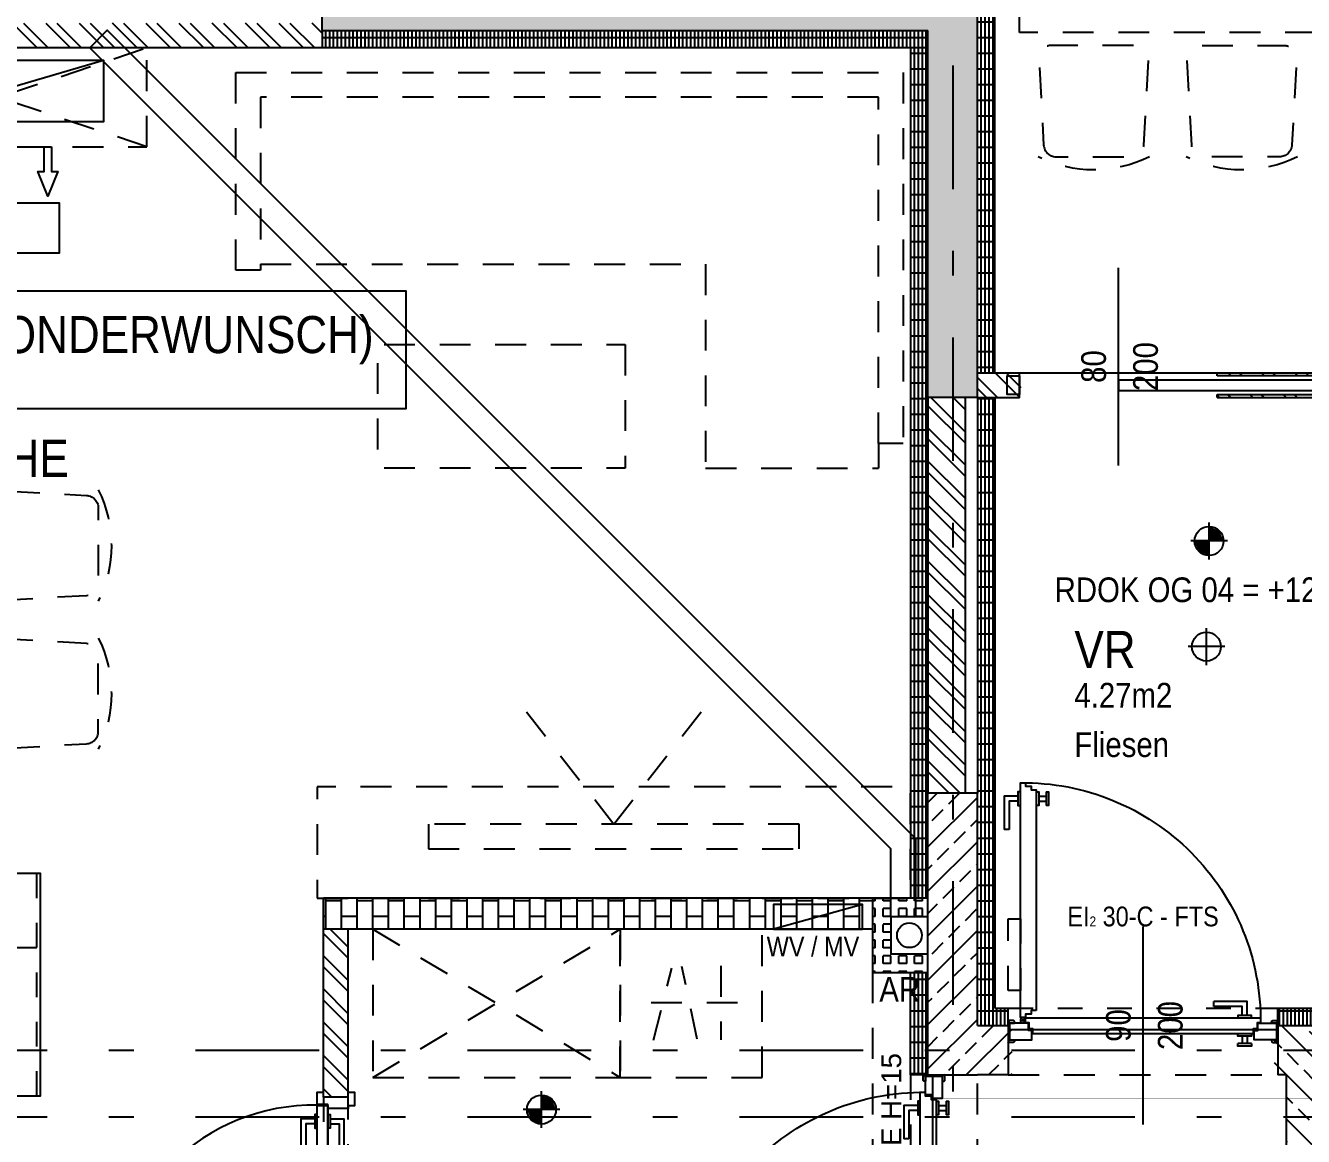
# Model space of a CAD drawing. Header units: millimetres. Extents: x 2821 to 2886, y 1688 to 1792.
# Drawn here: x 2871.19 to 2876.35, y 1733.99 to 1738.48 of the extents above; entities that cross this region are included whole.
import ezdxf
from ezdxf.enums import TextEntityAlignment as Align

# ---------------------------------------------------------------- set-up
doc = ezdxf.new("R2010")
doc.units = ezdxf.units.MM
doc.linetypes.add('HIDDEN2', pattern=[0.1875, 0.125, -0.0625])
doc.linetypes.add('STRICHPUNKT', pattern=[1, 0.5, -0.25, 0, -0.25])
for name, color, linetype, plot in [('00_HLP---------M0', 6, 'Continuous', False), ('05_HLP---------M0', 6, 'Continuous', False), ('07_MOB-G00-L04-M0', 6, 'HIDDEN2', False)]:
    doc.layers.add(name, color=color, linetype=linetype, plot=plot)
for name, color, linetype in [('01-ANS-G00-L04-M0', 8, 'Continuous'), ('01-SYM-G00-L04-M0', 8, 'Continuous'), ('01-TXT---------M0', 1, 'Continuous'), ('01-TXT---------PP', 1, 'Continuous'), ('01-TXT-G00-L04-M0', 1, 'Continuous'), ('02-AXO-G00-L04-M0', 8, 'STRICHPUNKT'), ('02-DIM-G00-L04-ACHSEN', 8, 'Continuous'), ('02-FIL-G00-L04-ORANGE', 40, 'Continuous'), ('02-FIL-G00-L04-STB', 8, 'Continuous'), ('02-HID---------M0', 8, 'HIDDEN2'), ('02-HID-G00-L04-M0', 8, 'HIDDEN2'), ('02-TWA---------M0', 4, 'Continuous'), ('02-TWA-G00-L04-M0', 4, 'Continuous'), ('02-ZWA---------M0', 2, 'Continuous'), ('02-ZWA-G00-L04-M0', 2, 'Continuous'), ('03-ANS-G00-L04-M0', 8, 'Continuous'), ('03-SYM-G00-L04-M0', 8, 'Continuous'), ('05-STO---------M0', 1, 'Continuous'), ('05-STO--------M0', 1, 'Continuous'), ('05-SYM---------M0', 8, 'Continuous'), ('05-SYM--------M0', 8, 'Continuous'), ('05-SYM-G00-L04-M0', 8, 'Continuous'), ('05-TXT--------M0', 8, 'Continuous'), ('05-TXT-G00-L04-M0', 8, 'Continuous'), ('07-SAN-G00-L04-FBHZG-EVERT', 8, 'Continuous'), ('07-SAN-G00-L04-KLIMA', 8, 'Continuous'), ('07-SAN-G00-L04-Küche', 8, 'Continuous'), ('07-SAN-G00-L04-M0', 8, 'Continuous')]:
    doc.layers.add(name, color=color, linetype=linetype)
doc.styles.add('ARIAL', font='arial.ttf', dxfattribs={"width": 0.85})
doc.styles.get("Standard").update_dxf_attribs({"font": 'arial.ttf'})
doc.dimstyles.new('pp chromy&schneider', dxfattribs={"dimscale": 0.005, "dimtxt": 25, "dimasz": 10, "dimexe": 0, "dimexo": 0, "dimgap": 5, "dimtad": 1, "dimdec": 1, "dimlfac": 100, "dimrnd": 0.1, "dimzin": 9, "dimdsep": 46, "dimtxsty": 'ARIAL', "dimblk": 'c&s kote', "dimcen": 0, "dimse1": 1, "dimse2": 1, "dimclrd": 8, "dimclrt": 8, "dimadec": 0, "dimazin": 0, "dimtfac": 0.75, "dimtdec": 1, "dimtix": 1, "dimtmove": 2, "dimatfit": 0, "dimldrblk": 'NONE', "dimfxl": 1, "dimtolj": 1, "dimlwd": -1, "dimarcsym": 0})
pattern_1 = [(90, (2796.073195, 1683.69414), (-0.015875, 0), []), (180, (2796.073195, 1683.69414), (0, -0.0635), [])]
pattern_2 = [(135, (2796.07319, 1683.69414), (-0.06735192, -0.06735192), []), (135, (2796.07319, 1683.73904), (-0.06735192, -0.06735192), [])]
pattern_3 = [(45, (2796.0732, 1683.69414), (-0.08980256, 0.08980256), []), (45, (2796.163, 1683.69414), (-0.08980256, 0.08980256), [0.0635, -0.03175])]

# ---------------------------------------------------------------- blocks, each defined once
blk = doc.blocks.new('05-TXT')
at = {"layer": '05-TXT--------M0'}
blk.add_line((-0.4, 0), (0.4, 0), dxfattribs=at)
at = {"layer": '05-TXT--------M0', "color": 8, "style": 'ARIAL', "width": 0.85}
blk.add_attdef('BREITE', text='', height=0.1, dxfattribs=at).set_placement((0, 0.05), align=Align.CENTER)
blk.add_attdef('HÖHE', text='', height=0.1, rotation=360, dxfattribs=at).set_placement((0, -0.06), align=Align.TOP_CENTER)
blk = doc.blocks.new('03-rar')
blk.add_circle((0, 0), 0.05)
at = {"layer": '01-TXT---------M0', "color": 8, "style": 'ARIAL', "width": 0.85}
blk.add_attdef('RR', text='', height=0.1, dxfattribs=at).set_placement((0, 0.1), align=Align.CENTER)
blk = doc.blocks.new('TÜR-80_10er-WAND')
at = {"layer": '00_HLP---------M0'}
for points in [[(-0.3575, 0.027), (-0.3575, 0.083), (-0.2225, 0.083)], [(-0.3375, 0.027), (-0.3375, 0.063), (-0.2225, 0.063)], [(-0.2225, 0.063), (-0.2225, 0.083)], [(0.4, 0.017), (-0.4, 0.017)], [(-0.375, 0.017), (-0.375, 0.027), (-0.32, 0.027), (-0.32, 0.017)], [(-0.375, -0.025), (-0.375, -0.035), (-0.32, -0.035), (-0.32, -0.025)], [(-0.3575, -0.035), (-0.3575, -0.091), (-0.2225, -0.091)], [(-0.3375, -0.035), (-0.3375, -0.071), (-0.2225, -0.071)], [(-0.2225, -0.071), (-0.2225, -0.091)]]:
    blk.add_lwpolyline(points, dxfattribs=at)
blk.add_lwpolyline([(0.4115, -0.025), (-0.4115, -0.025), (-0.4115, -0.025), (-0.4115, 0.017), (0.4115, 0.017)], close=True, dxfattribs=at)
at = {"layer": '02-HID---------M0', "ltscale": 0.5}
for points in [[(0.445, 0.1), (-0.445, 0.1)], [(-0.445, 0), (0.445, 0)]]:
    blk.add_lwpolyline(points, dxfattribs=at)
at = {"layer": '02-ZWA---------M0'}
for points in [[(-0.445, 0.1), (-0.445, 0)], [(0.445, 0.1), (0.445, 0)]]:
    blk.add_lwpolyline(points, dxfattribs=at)
at = {"layer": '05-STO--------M0'}
for points in [[(-0.465, 0.1), (-0.465, 0.125), (-0.41, 0.125), (-0.41, 0.1), (-0.4, 0.1), (-0.4, 0.017), (-0.415, 0.017), (-0.415, -0.025), (-0.465, -0.025), (-0.465, 0)], [(0.465, 0.1), (0.465, 0.125), (0.41, 0.125), (0.41, 0.1), (0.4, 0.1), (0.4, 0.017), (0.415, 0.017), (0.415, -0.025), (0.465, -0.025), (0.465, 0)]]:
    blk.add_lwpolyline(points, dxfattribs=at)
at = {"layer": '05-SYM---------M0'}
for points in [[(0.352, -0.8085), (0.296, -0.8085), (0.296, -0.6735)], [(0.316, -0.6735), (0.296, -0.6735)], [(0.352, -0.7885), (0.316, -0.7885), (0.316, -0.6735)], [(0.414, -0.8085), (0.47, -0.8085), (0.47, -0.6735)], [(0.414, -0.7885), (0.45, -0.7885), (0.45, -0.6735)], [(0.45, -0.6735), (0.47, -0.6735)], [(0.362, -0.826), (0.352, -0.826), (0.352, -0.771), (0.362, -0.771)], [(0.404, -0.826), (0.414, -0.826), (0.414, -0.771), (0.404, -0.771)]]:
    blk.add_lwpolyline(points, dxfattribs=at)
at = {"layer": '05-SYM--------M0'}
blk.add_lwpolyline([(0.404, -0.0395), (0.404, -0.8625), (0.404, -0.8625), (0.362, -0.8625), (0.362, -0.0395)], close=True, dxfattribs=at)
for points in [[(0.41, -0.036), (0.42, -0.036)], [(0.415, -0.031), (0.415, -0.041)]]:
    blk.add_lwpolyline(points, dxfattribs=at)
blk.add_circle((0.415, -0.036), 0.01, dxfattribs=at)
blk.add_arc((0.415, -0.036), 0.8282, 176.3309, 266.3309, dxfattribs=at)
blk = doc.blocks.new('WET')
at = {"layer": '02-TWA---------M0'}
for points in [[(-0.545, 0), (-0.545, 0.2)], [(0.545, 0), (0.545, 0.2)]]:
    blk.add_lwpolyline(points, dxfattribs=at)
at = {"layer": '02-ZWA---------M0'}
for points in [[(-0.545, 0), (-0.545, -0.07)], [(0.545, 0), (0.545, -0.07)]]:
    blk.add_lwpolyline(points, dxfattribs=at)
at = {"layer": '05-STO---------M0'}
for points in [[(-0.54, 0.058), (-0.52, 0.058), (-0.52, 0.063, 0.414214), (-0.525, 0.068), (-0.545, 0.068)], [(0.54, 0.058), (0.52, 0.058), (0.52, 0.063, -0.414214), (0.525, 0.068), (0.545, 0.068)], [(-0.54, -0.01), (-0.52, -0.01), (-0.52, -0.015, -0.414214), (-0.525, -0.02), (-0.545, -0.02)], [(0.54, -0.01), (0.52, -0.01), (0.52, -0.015, 0.414214), (0.525, -0.02), (0.545, -0.02)]]:
    blk.add_lwpolyline(points, format="xyb", close=True, dxfattribs=at)
for points in [[(-0.464, -0.01), (-0.54, -0.01), (-0.54, 0.058), (-0.45, 0.058), (-0.45, 0.058), (-0.45, 0.058), (-0.45, 0.0195), (-0.464, 0.0195), (-0.464, -0.01)], [(0.464, -0.01), (0.54, -0.01), (0.54, 0.058), (0.45, 0.058), (0.45, 0.058), (0.45, 0.058), (0.45, 0.0195), (0.464, 0.0195), (0.464, -0.01)]]:
    blk.add_lwpolyline(points, dxfattribs=at)
at = {"layer": '05-SYM---------M0'}
for p, q in [((-0.422, -0.908), (-0.392, -0.908)), ((-0.422, -0.928), (-0.392, -0.928))]:
    blk.add_line(p, q, dxfattribs=at)
for points in [[(0.545, 0.018), (-0.545, 0.018)], [(-0.432, -0.061), (-0.432, -0.061), (-0.452, -0.061), (-0.452, -0.046), (-0.476, -0.046), (-0.476, -0.032), (-0.496, -0.032), (-0.496, -0.982), (-0.476, -0.982), (-0.476, -0.968), (-0.452, -0.968), (-0.452, -0.953), (-0.432, -0.953), (-0.432, -0.061)], [(-0.491, -0.021), (-0.481, -0.021)], [(-0.486, -0.026), (-0.486, -0.016)], [(-0.506, -0.928), (-0.562, -0.928), (-0.562, -0.793)], [(-0.542, -0.793), (-0.562, -0.793)], [(-0.506, -0.908), (-0.542, -0.908), (-0.542, -0.793)], [(-0.496, -0.9455), (-0.506, -0.9455), (-0.506, -0.8905), (-0.496, -0.8905)], [(-0.432, -0.9455), (-0.422, -0.9455), (-0.422, -0.8905), (-0.432, -0.8905)], [(-0.392, -0.9455), (-0.382, -0.9455), (-0.382, -0.8905), (-0.392, -0.8905)], [(-0.392, -0.9455), (-0.392, -0.8905)]]:
    blk.add_lwpolyline(points, dxfattribs=at)
at = {"layer": '05-SYM---------M0', "linetype": 'HIDDEN2', "ltscale": 0.2}
blk.add_lwpolyline([(-0.496, -0.142), (-0.546, -0.142), (-0.546, -0.432), (-0.496, -0.432)], close=True, dxfattribs=at)
at = {"layer": '05-SYM---------M0'}
blk.add_circle((-0.486, -0.021), 0.01, dxfattribs=at)
blk.add_arc((-0.486, -0.021), 0.9611, 269.4038, 0.6558, dxfattribs=at)
at = {"layer": '05_HLP---------M0'}
for p, q in [((0.401, 0.043), (0.401, 0.073)), ((0.421, 0.043), (0.421, 0.073))]:
    blk.add_line(p, q, dxfattribs=at)
for points in [[(0.4385, 0.073), (0.4385, 0.083), (0.3835, 0.083), (0.3835, 0.073)], [(0.4385, 0.073), (0.3835, 0.073)], [(-0.446, 0.033), (-0.446, 0.033), (-0.446, 0.013), (-0.461, 0.013), (-0.461, -0.011), (-0.475, -0.011), (-0.475, -0.031), (0.475, -0.031), (0.475, -0.011), (0.461, -0.011), (0.461, 0.013), (0.446, 0.013), (0.446, 0.033), (-0.446, 0.033)], [(0.4385, 0.033), (0.4385, 0.043), (0.3835, 0.043), (0.3835, 0.033)], [(0.421, -0.041), (0.421, -0.097), (0.286, -0.097)], [(0.401, -0.041), (0.401, -0.077), (0.286, -0.077)], [(0.4385, -0.031), (0.4385, -0.041), (0.3835, -0.041), (0.3835, -0.031)], [(0.286, -0.077), (0.286, -0.097)]]:
    blk.add_lwpolyline(points, dxfattribs=at)
blk = doc.blocks.new('01-SQM')
at = {"layer": '01-TXT---------M0', "color": 1, "style": 'ARIAL', "width": 0.85}
blk.add_attdef('ROOM', (0, 0), '', height=0.15, dxfattribs=at)
blk.add_attdef('AREA', text='', height=0.1, dxfattribs=at).set_placement((0, -0.06), align=Align.TOP_LEFT)
at = {"layer": '01-TXT---------PP', "color": 1, "style": 'ARIAL', "width": 0.85}
blk.add_attdef('NR', text='', height=0.15, dxfattribs=at).set_placement((-0.1173, 0), align=Align.RIGHT)
blk.add_attdef('FLOOR', text='', height=0.1, dxfattribs=at).set_placement((0, -0.26), align=Align.TOP_LEFT)
blk = doc.blocks.new('ECKSOFA')
blk.add_lwpolyline([(1.6, -0.2), (1.6, -0.2), (1.6, -0.2), (0.2, -0.2), (0.2, -2.7), (0.9, -2.7), (0.9, -2.8), (0.1, -2.8), (0.1, -0.1), (1.6, -0.1)], close=True)
for points in [[(1.6, -0.2), (1.7, -0.2)], [(1.7, -0.9), (1.7, -0.2)], [(0.875, -2.7), (0.875, -0.9), (1.7, -0.9)]]:
    blk.add_lwpolyline(points)
at = {"flags": 128}
blk.add_lwpolyline([(1.2, -1.225), (1.7, -1.225), (1.7, -2.225), (1.2, -2.225)], close=True, dxfattribs=at)
blk = doc.blocks.new('möbel_tisch')
at = {"flags": 128}
for points in [[(0.0979, 0.856, -0.39805), (0.1479, 0.9032), (0.4533, 0.9032, -0.39805), (0.5032, 0.856), (0.5226, 0.506, -0.430564), (0.4727, 0.4532), (0.1284, 0.4532, -0.430564), (0.0785, 0.506)], [(1.1021, 0.856, 0.39805), (1.0521, 0.9032), (0.7467, 0.9032, 0.39805), (0.6968, 0.856), (0.6774, 0.506, 0.430564), (0.7273, 0.4532), (1.0716, 0.4532, 0.430564), (1.1215, 0.506)], [(0.0979, -0.856, 0.39805), (0.1479, -0.9032), (0.4533, -0.9032, 0.39805), (0.5032, -0.856), (0.5226, -0.506, 0.430564), (0.4727, -0.4532), (0.1284, -0.4532, 0.430564), (0.0785, -0.506)], [(1.1021, -0.856, -0.39805), (1.0521, -0.9032), (0.7467, -0.9032, -0.39805), (0.6968, -0.856), (0.6774, -0.506, -0.430564), (0.7273, -0.4532), (1.0716, -0.4532, -0.430564), (1.1215, -0.506)]]:
    blk.add_lwpolyline(points, format="xyb", close=True, dxfattribs=at)
blk.add_lwpolyline([(1.2, 0.4), (0, 0.4), (0, -0.4), (1.2, -0.4)], close=True)
for centre, start, end in [((0.3006, 0.4532), 63.4349, 116.5651), ((0.8994, 0.4532), 63.4349, 116.5651), ((0.3006, -0.4532), 243.4349, 296.5651), ((0.8994, -0.4532), 243.4349, 296.5651)]:
    blk.add_arc(centre, 0.5031, start, end)
blk = doc.blocks.new('TV-240')
at = {"flags": 128}
blk.add_lwpolyline([(0, -2.4), (0, 0), (0.45, 0), (0.45, -2.4)], close=True, dxfattribs=at)
blk.add_lwpolyline([(0.3, -0.4508), (0.3, -1.9508), (0.2, -1.9508), (0.2, -0.4508)], close=True)
blk.add_lwpolyline([(0.7536, -1.5544), (0.3, -1.2008), (0.7536, -0.8472)])
blk = doc.blocks.new('SCHIEBETÜR-80')
at = {"layer": '02-ZWA---------M0'}
for points in [[(-0.4, 0.0375), (-1.35, 0.0375), (-1.35, -0.0375), (-0.4, -0.0375)], [(-0.4, 0.05), (-0.4, 0.0375)], [(0.4, 0.05), (0.4, -0.05)], [(-0.4, -0.0375), (-0.4, -0.05)]]:
    blk.add_lwpolyline(points, dxfattribs=at)
blk.add_lwpolyline([(0.4, 0.0375), (0.45, 0.0375), (0.45, -0.0375), (0.4, -0.0375)], close=True, dxfattribs=at)
at = {"layer": '05-SYM---------M0'}
blk.add_lwpolyline([(-0.85, 0.021), (-0.85, -0.021), (0, -0.021), (0, 0.021)], close=True, dxfattribs=at)
blk = doc.blocks.new('c&s kote')
at = {"color": 8}
for p, q in [((0, -2), (0, 2)), ((0, 2), (0, -2)), ((-2, 0), (2, 0)), ((2, 0), (-2, 0))]:
    blk.add_line(p, q, dxfattribs=at)
blk.add_circle((0, 0), 0.5, dxfattribs=at)
blk = doc.blocks.new('*D1161')
at = {"layer": '02-DIM-G00-L04-ACHSEN', "color": 8, "transparency": 16777216}
blk.add_arc((2882.1858, 1743.5541), 0.3783, 7.5792, 82.4208, dxfattribs=at)
at = {"layer": 'Defpoints', "color": 0, "transparency": 16777216}
for p in [(2882.1858, 1746.0178), (2882.5134, 1743.7433), (2850.8966, 1743.5541), (2884.5858, 1743.5541), (2882.1858, 1711.0904)]:
    blk.add_point(p, dxfattribs=at)
at = {"layer": '02-DIM-G00-L04-ACHSEN', "color": 8, "transparency": 16777216, "xscale": 0.05, "yscale": 0.05, "zscale": 0.05}
for p, rotation in [((2882.1858, 1743.9324), 176.2103799030817), ((2882.5641, 1743.5541), 273.7896200982518)]:
    blk.add_blockref('c&s kote', p, dxfattribs=dict(at, rotation=rotation))
at = {"layer": '02-DIM-G00-L04-ACHSEN', "color": 8, "transparency": 16777216, "insert": (2882.5161, 1743.8844), "char_height": 0.125, "attachment_point": 5, "rotation": 315, "style": 'ARIAL'}
blk.add_mtext('\\A1;90.00°', dxfattribs=at)
blk = doc.blocks.new('_None')
blk = doc.blocks.new('*D1198')
at = {"layer": '02-DIM-G00-L04-ACHSEN', "color": 8, "transparency": 16777216}
blk.add_arc((2854.0158, 1714.1608), 0.9465, 182.3395, 266.973, dxfattribs=at)
at = {"layer": 'Defpoints', "color": 0, "transparency": 16777216}
for p in [(2854.0158, 1746.0178), (2850.9732, 1714.1973), (2884.5858, 1713.794), (2853.1924, 1713.6941), (2854.0158, 1711.0904)]:
    blk.add_point(p, dxfattribs=at)
at = {"layer": '02-DIM-G00-L04-ACHSEN', "color": 8, "transparency": 16777216, "xscale": 0.05, "yscale": 0.05, "zscale": 0.05}
for p, rotation in [((2853.0694, 1714.1722), 90.82598231942104), ((2854.0158, 1713.2143), 358.4865013265463)]:
    blk.add_blockref('c&s kote', p, dxfattribs=dict(at, rotation=rotation))
at = {"layer": '02-DIM-G00-L04-ACHSEN', "color": 8, "transparency": 16777216, "insert": (2853.4057, 1713.558), "char_height": 0.125, "attachment_point": 5, "rotation": 314.6562, "style": 'ARIAL'}
blk.add_mtext('\\A1;90.69°', dxfattribs=at)
blk = doc.blocks.new('*D1199')
at = {"layer": '02-DIM-G00-L04-ACHSEN', "color": 8, "transparency": 16777216}
blk.add_arc((2882.1858, 1713.8228), 0.9163, 273.127, 356.1855, dxfattribs=at)
at = {"layer": 'Defpoints', "color": 0, "transparency": 16777216}
for p in [(2882.1858, 1746.0178), (2850.9732, 1714.1973), (2884.5858, 1713.794), (2882.6408, 1713.0274), (2882.1858, 1711.0904)]:
    blk.add_point(p, dxfattribs=at)
at = {"layer": '02-DIM-G00-L04-ACHSEN', "color": 8, "transparency": 16777216, "xscale": 0.05, "yscale": 0.05, "zscale": 0.05}
for p, rotation in [((2883.102, 1713.8118), 87.74900272405769), ((2882.1858, 1712.9065), 181.563480922196)]:
    blk.add_blockref('c&s kote', p, dxfattribs=dict(at, rotation=rotation))
at = {"layer": '02-DIM-G00-L04-ACHSEN', "color": 8, "transparency": 16777216, "insert": (2882.8923, 1713.1078), "char_height": 0.125, "attachment_point": 5, "rotation": 224.6562, "style": 'ARIAL'}
blk.add_mtext('\\A1;89.31°', dxfattribs=at)
blk = doc.blocks.new('KLIMAGERÄT')
for points in [[(-0.425, 0), (0.425, 0), (0.425, -0.25), (-0.425, -0.25), (-0.425, 0)], [(-0.215, -0.35), (-0.215, -0.45), (-0.24, -0.45), (-0.2, -0.55), (-0.2, -0.55), (-0.16, -0.45), (-0.185, -0.45), (-0.185, -0.35), (-0.215, -0.35)], [(-0.015, -0.35), (-0.015, -0.45), (-0.04, -0.45), (0, -0.55), (0, -0.55), (0.04, -0.45), (0.015, -0.45), (0.015, -0.35), (-0.015, -0.35)], [(0.215, -0.35), (0.215, -0.45), (0.24, -0.45), (0.2, -0.55), (0.2, -0.55), (0.16, -0.45), (0.185, -0.45), (0.185, -0.35), (0.215, -0.35)]]:
    blk.add_lwpolyline(points, close=True)
blk.add_lwpolyline([(-0.425, -0.25), (0.425, 0)])
blk = doc.blocks.new('01-HK2')
for p, q in [((0, -0.098), (0, 0.098)), ((0.098, 0), (-0.098, 0))]:
    blk.add_line(p, q)
blk.add_circle((0, 0), 0.0773)
at = {"layer": '01-TXT---------M0', "color": 8, "style": 'ARIAL', "width": 0.85}
blk.add_attdef('HEIGHT', text='', height=0.1, rotation=360, dxfattribs=at).set_placement((0, 0.132), align=Align.BOTTOM_CENTER)

msp = doc.modelspace()

# ---------------------------------------------------------------- hatches: boundary and pattern name
at = {"layer": '02-FIL-G00-L04-ORANGE'}
h = msp.add_hatch(dxfattribs=at)
h.set_pattern_fill('ANSI32', color=256, scale=0.01, angle=197.0465, style=0)
h.set_pattern_definition(pattern_2)
h.paths.add_polyline_path([(2872.3858, 1738.4591), (2872.3858, 1738.4891), (2870.3358, 1738.4891), (2870.3358, 1739.4141), (2870.4858, 1739.4141), (2870.4858, 1739.5141), (2870.2358, 1739.5141), (2870.2358, 1738.4891), (2870.1308, 1738.4891), (2870.1308, 1738.3891), (2872.3858, 1738.3891)])
h = msp.add_hatch(dxfattribs=at)
h.set_pattern_fill('GRATE', color=256, scale=0.02, angle=197.0465, style=0)
h.set_pattern_definition(pattern_1)
h.paths.add_polyline_path([(2875.1058, 1737.0741), (2875.1058, 1738.6591), (2875.0358, 1738.6591), (2875.0358, 1737.0741)])
h = msp.add_hatch(dxfattribs=at)
h.set_pattern_fill('GRATE', color=256, scale=0.02, angle=197.0465, style=0)
h.set_pattern_definition(pattern_1)
h.paths.add_polyline_path([(2874.8358, 1738.4591), (2872.3858, 1738.4591), (2872.3858, 1738.3891), (2874.8358, 1738.3891)])
h = msp.add_hatch(dxfattribs=at)
h.set_pattern_fill('GRATE', color=256, scale=0.02, angle=197.0465, style=0)
h.set_pattern_definition(pattern_1)
h.paths.add_polyline_path([(2874.8358, 1738.3891), (2874.7658, 1738.3891), (2874.7658, 1734.9491), (2874.8358, 1734.9491), (2874.8358, 1735.3741), (2874.8358, 1736.9741)])
h = msp.add_hatch(dxfattribs=at)
h.set_pattern_fill('ANSI32', color=256, scale=0.01, angle=197.0465, style=0)
h.set_pattern_definition(pattern_2)
h.paths.add_polyline_path([(2875.2108, 1737.0741), (2875.0358, 1737.0741), (2875.0358, 1736.9741), (2875.2108, 1736.9741)])
h = msp.add_hatch(dxfattribs=at)
h.set_pattern_fill('ANSI32', color=256, scale=0.01, angle=197.0465, style=0)
h.set_pattern_definition(pattern_2)
h.paths.add_polyline_path([(2877.6358, 1737.0741), (2876.0058, 1737.0741), (2876.0058, 1737.0616), (2876.9558, 1737.0616), (2876.9558, 1736.9866), (2876.0058, 1736.9866), (2876.0058, 1736.9741), (2876.8358, 1736.9741), (2876.8358, 1734.4341), (2876.9358, 1734.4341), (2876.9358, 1736.9741), (2877.6358, 1736.9741)])
h = msp.add_hatch(dxfattribs=at)
h.set_pattern_fill('ANSI32', color=256, scale=0.01, angle=197.0465, style=0)
h.set_pattern_definition(pattern_2)
h.paths.add_polyline_path([(2874.9858, 1736.9741), (2874.8358, 1736.9741), (2874.8358, 1735.3741), (2874.9858, 1735.3741)])
h = msp.add_hatch(dxfattribs=at)
h.set_pattern_fill('GRATE', color=256, scale=0.02, angle=197.0465, style=0)
h.set_pattern_definition(pattern_1)
h.paths.add_polyline_path([(2875.1058, 1736.9741), (2875.0358, 1736.9741), (2875.0358, 1735.3741), (2875.0358, 1734.4341), (2875.1608, 1734.4341), (2875.1608, 1734.5041), (2875.1058, 1734.5041)])
h = msp.add_hatch(dxfattribs=at)
h.set_pattern_fill('BRICK', color=256, scale=0.01, angle=197.0465, style=0)
h.set_pattern_definition([(90, (2796.073195, 1683.69414), (-0.0635, 0), []), (180, (2796.0732, 1683.69414), (0, -0.127), [0.0635, -0.0635]), (180, (2796.0732, 1683.75764), (0, -0.127), [-0.0635, 0.0635])])
h.paths.add_polyline_path([(2874.6108, 1734.9491), (2872.3908, 1734.9491), (2872.3908, 1734.8241), (2874.6108, 1734.8241)])
h = msp.add_hatch(dxfattribs=at)
h.set_pattern_fill('SQUARE', color=256, scale=0.01, angle=197.0465, style=0)
h.set_pattern_definition([(90, (2796.073195, 1683.69414), (-0.03175, 0), [0.03175, -0.03175]), (180, (2796.073195, 1683.69414), (0, -0.03175), [0.03175, -0.03175])])
h.paths.add_polyline_path([(2874.8358, 1734.7241), (2874.6858, 1734.7241), (2874.6858, 1734.8741), (2874.8358, 1734.8741), (2874.8358, 1734.9491), (2874.6108, 1734.9491), (2874.6108, 1734.6491), (2874.8358, 1734.6491)])
h = msp.add_hatch(dxfattribs=at)
h.set_pattern_fill('ANSI32', color=256, scale=0.01, angle=197.0465, style=0)
h.set_pattern_definition(pattern_2)
h.paths.add_polyline_path([(2872.3908, 1734.8241), (2872.3908, 1734.1441), (2872.4908, 1734.1441), (2872.4908, 1734.8241)])
h = msp.add_hatch(dxfattribs=at)
h.set_pattern_fill('GRATE', color=256, scale=0.02, angle=197.0465, style=0)
h.set_pattern_definition(pattern_1)
h.paths.add_polyline_path([(2874.8358, 1734.6491), (2874.7658, 1734.6491), (2874.7658, 1734.2341), (2874.8358, 1734.2341)])
h = msp.add_hatch(dxfattribs=at)
h.set_pattern_fill('GRATE', color=256, scale=0.02, angle=197.0465, style=0)
h.set_pattern_definition(pattern_1)
h.paths.add_polyline_path([(2876.8358, 1734.5041), (2876.2508, 1734.5041), (2876.2508, 1734.4341), (2876.8358, 1734.4341)])
at = {"layer": '02-FIL-G00-L04-STB'}
h = msp.add_hatch(dxfattribs=at)
h.set_pattern_fill('ANSI33', color=256, scale=0.02, angle=107.0465, style=0)
h.set_pattern_definition(pattern_3)
h.paths.add_polyline_path([(2881.0358, 1743.6541), (2868.9358, 1743.6541), (2868.9358, 1742.6041), (2869.0158, 1742.6041), (2869.1358, 1742.6041), (2869.1358, 1743.4541), (2872.3858, 1743.4541), (2872.3858, 1738.4591), (2874.8358, 1738.4591), (2874.8358, 1736.9741), (2875.0358, 1736.9741), (2875.0358, 1738.6591), (2872.5858, 1738.6591), (2872.5858, 1743.4541), (2876.2758, 1743.4541), (2876.2758, 1743.0491), (2876.2758, 1740.7041), (2876.4758, 1740.7041), (2876.4758, 1743.4541), (2876.4758, 1743.4541), (2876.4758, 1743.4541), (2880.8358, 1743.4541), (2880.8358, 1742.5841), (2881.0358, 1742.5841)])
h = msp.add_hatch(dxfattribs=at)
h.set_pattern_fill('ANSI33', color=256, scale=0.02, angle=197.0465, style=0)
h.set_pattern_definition([(135, (2796.0732, 1683.69414), (-0.08980256, -0.08980256), []), (135, (2796.0732, 1683.78394), (-0.08980256, -0.08980256), [0.0635, -0.03175])])
h.paths.add_polyline_path([(2876.4858, 1734.2341), (2880.0558, 1734.2341), (2880.0558, 1733.3441), (2880.2558, 1733.3441), (2880.2558, 1734.2341), (2882.2858, 1734.2341), (2882.2858, 1734.4341), (2879.2358, 1734.4341), (2879.2358, 1735.6341), (2879.0358, 1735.6341), (2879.0358, 1734.4341), (2876.2358, 1734.4341), (2876.2358, 1734.3541), (2876.2358, 1734.2341), (2876.2858, 1734.2341), (2876.2858, 1727.0591), (2876.4858, 1727.0591)])
h = msp.add_hatch(dxfattribs=at)
h.set_pattern_fill('ANSI33', color=256, scale=0.02, angle=107.0465, style=0)
h.set_pattern_definition(pattern_3)
h.paths.add_polyline_path([(2875.0358, 1735.3741), (2874.8358, 1735.3741), (2874.8358, 1734.9491), (2874.8358, 1734.2341), (2875.0358, 1734.2341), (2875.1758, 1734.2341), (2875.1758, 1734.4341), (2875.0358, 1734.4341)])

# ---------------------------------------------------------------- linework, layer by layer
for p, q in [((2875.9727, 1736.3199), (2875.9727, 1736.4684)), ((2876.0469, 1736.3941), (2875.8985, 1736.3941)), ((2873.2727, 1734.0199), (2873.2727, 1734.1684)), ((2873.3469, 1734.0941), (2873.1985, 1734.0941))]:
    msp.add_line(p, q)
msp.add_lwpolyline([(2871.0732, 1737.7603), (2870.8232, 1737.7603), (2870.8232, 1737.5603), (2871.3232, 1737.5603), (2871.3232, 1737.7603)], close=True)
for centre in [(2875.9727, 1736.3941), (2873.2727, 1734.0941)]:
    msp.add_circle(centre, 0.0586)
for points in [[(2875.9727, 1736.4527), (2876.0141, 1736.4356), (2875.9727, 1736.3941)], [(2875.9727, 1736.3941), (2876.0313, 1736.3941), (2876.0141, 1736.4356)], [(2875.9141, 1736.3941), (2875.9313, 1736.3527), (2875.9727, 1736.3941)], [(2875.9313, 1736.3527), (2875.9727, 1736.3355), (2875.9727, 1736.3941)], [(2873.2727, 1734.1527), (2873.3141, 1734.1356), (2873.2727, 1734.0941)], [(2873.2141, 1734.0941), (2873.2313, 1734.0527), (2873.2727, 1734.0941)], [(2873.2313, 1734.0527), (2873.2727, 1734.0355), (2873.2727, 1734.0941)], [(2873.2727, 1734.0941), (2873.3313, 1734.0941), (2873.3141, 1734.1356)]]:
    msp.add_solid(points)
at = {"layer": '01-ANS-G00-L04-M0'}
msp.add_lwpolyline([(2875.2058, 1737.0741), (2876.0058, 1737.0741)], dxfattribs=at)
at = {"layer": '01-TXT-G00-L04-M0'}
msp.add_lwpolyline([(2870.1183, 1737.4066), (2872.7233, 1737.4066), (2872.7233, 1736.9281), (2870.1183, 1736.9281)], close=True, dxfattribs=at)
at = {"layer": '02-AXO-G00-L04-M0'}
for points in [[(2874.9358, 1746.0178), (2874.9358, 1711.0904)], [(2850.9732, 1734.3341), (2884.5858, 1734.3341)], [(2850.9732, 1734.0641), (2884.5858, 1734.0641)]]:
    msp.add_lwpolyline(points, dxfattribs=at)
at = {"layer": '02-HID-G00-L04-M0'}
for p, q in [((2874.8358, 1735.3741), (2874.8358, 1736.9741)), ((2875.0358, 1736.9741), (2875.0358, 1735.3741)), ((2874.6108, 1734.6491), (2874.6108, 1733.0241))]:
    msp.add_line(p, q, dxfattribs=at)
at = {"layer": '02-HID-G00-L04-M0', "ltscale": 0.5}
for points in [[(2875.1608, 1734.5041), (2876.2508, 1734.5041)], [(2874.7658, 1734.2341), (2874.7658, 1733.1741)]]:
    msp.add_lwpolyline(points, dxfattribs=at)
at = {"layer": '02-HID-G00-L04-M0'}
for points in [[(2875.0358, 1733.1741), (2875.0358, 1734.2341)], [(2875.1608, 1734.2341), (2876.2508, 1734.2341)]]:
    msp.add_lwpolyline(points, dxfattribs=at)
at = {"layer": '02-TWA-G00-L04-M0'}
for p, q in [((2875.0358, 1736.9741), (2874.8358, 1736.9741)), ((2875.0358, 1735.3741), (2874.8358, 1735.3741)), ((2875.1608, 1734.2341), (2875.0358, 1734.2341)), ((2876.2858, 1734.2341), (2876.2508, 1734.2341)), ((2876.2858, 1727.0041), (2876.2858, 1734.2341))]:
    msp.add_line(p, q, dxfattribs=at)
for points in [[(2872.3858, 1738.4591), (2872.3858, 1743.4541)], [(2875.0358, 1736.9741), (2875.0358, 1738.6591)], [(2872.3858, 1738.4591), (2874.8358, 1738.4591)], [(2874.8358, 1736.9741), (2874.8358, 1738.4591)], [(2874.8358, 1734.2341), (2874.8358, 1735.3741)], [(2875.0358, 1734.4341), (2875.0358, 1735.3741)], [(2875.0358, 1734.4341), (2875.1608, 1734.4341)], [(2876.2508, 1734.4341), (2879.0358, 1734.4341)]]:
    msp.add_lwpolyline(points, dxfattribs=at)
at = {"layer": '02-ZWA-G00-L04-M0'}
for p, q in [((2874.8358, 1736.9741), (2874.8358, 1735.3741)), ((2874.9858, 1736.9741), (2874.9858, 1735.3741)), ((2875.0358, 1736.9741), (2875.0358, 1735.3741))]:
    msp.add_line(p, q, dxfattribs=at)
for points in [[(2875.1058, 1737.0741), (2875.1058, 1740.0341)], [(2872.3858, 1738.4591), (2872.3858, 1738.3891)], [(2874.8358, 1738.3891), (2870.1308, 1738.3891)], [(2874.7658, 1738.3891), (2874.7658, 1734.9491)], [(2875.0358, 1737.0741), (2875.2058, 1737.0741)], [(2876.0058, 1737.0741), (2877.6358, 1737.0741)], [(2875.0358, 1736.9741), (2875.2058, 1736.9741)], [(2875.1058, 1736.9741), (2875.1058, 1734.5041)], [(2876.0058, 1736.9741), (2876.8358, 1736.9741)], [(2874.6108, 1734.9491), (2872.3908, 1734.9491)], [(2872.3908, 1734.1441), (2872.3908, 1734.9491)], [(2874.8358, 1734.9491), (2874.6108, 1734.9491), (2874.6108, 1734.6491), (2874.8358, 1734.6491)], [(2874.8358, 1734.8741), (2874.6858, 1734.8741), (2874.6858, 1734.7241), (2874.8358, 1734.7241)], [(2874.6108, 1734.8241), (2872.3908, 1734.8241)], [(2872.4908, 1734.1441), (2872.4908, 1734.8241)], [(2874.7658, 1734.2341), (2874.7658, 1734.6491)], [(2875.1058, 1734.5041), (2875.1608, 1734.5041)], [(2876.2508, 1734.5041), (2876.8358, 1734.5041)]]:
    msp.add_lwpolyline(points, dxfattribs=at)
at = {"layer": '03-ANS-G00-L04-M0'}
msp.add_lwpolyline([(2874.7858, 1734.8741), (2874.6858, 1734.8741), (2874.6858, 1735.1491), (2871.4458, 1738.3891), (2871.5165, 1738.4599), (2874.7858, 1735.1906), (2874.7858, 1734.8741)], dxfattribs=at)
at = {"layer": '07-SAN-G00-L04-FBHZG-EVERT'}
msp.add_lwpolyline([(2874.5708, 1734.8241), (2874.5708, 1734.9241), (2874.2108, 1734.9241), (2874.2108, 1734.8241)], close=True, dxfattribs=at)
msp.add_lwpolyline([(2874.5708, 1734.9241), (2874.2108, 1734.8241)], dxfattribs=at)
at = {"layer": '07-SAN-G00-L04-Küche', "linetype": 'HIDDEN2', "ltscale": 0.5}
for points in [[(2871.2308, 1734.1491), (2871.2308, 1735.0491)], [(2869.1358, 1734.7491), (2871.2308, 1734.7491)]]:
    msp.add_lwpolyline(points, dxfattribs=at)
at = {"layer": '07-SAN-G00-L04-M0'}
msp.add_lwpolyline([(2869.1358, 1734.1491), (2871.2468, 1734.1491), (2871.2468, 1735.0491), (2869.1358, 1735.0491)], dxfattribs=at)
at = {"layer": '07_MOB-G00-L04-M0'}
msp.add_line((2872.5908, 1734.2241), (2873.5908, 1734.8241), dxfattribs=at)
for points in [[(2870.4755, 1738.3891), (2870.4758, 1737.9891), (2871.6758, 1737.9891), (2871.6758, 1738.3891), (2870.4755, 1738.3891)], [(2871.6758, 1737.9891), (2870.4755, 1738.3891)], [(2870.4758, 1737.9891), (2871.6758, 1738.3891)], [(2873.5908, 1734.2241), (2873.5908, 1734.8241), (2872.5908, 1734.8241), (2872.5908, 1734.2241), (2873.5908, 1734.2241)], [(2872.5908, 1734.8241), (2873.5908, 1734.2241)], [(2874.1658, 1734.2241), (2874.1658, 1734.8241), (2873.5908, 1734.8241), (2873.5908, 1734.2241), (2874.1658, 1734.2241)], [(2873.7263, 1734.3749), (2873.7997, 1734.6658)], [(2873.9022, 1734.3788), (2873.8405, 1734.6724)], [(2873.998, 1734.6756), (2873.998, 1734.3756)], [(2874.0658, 1734.5256), (2873.6908, 1734.5256)]]:
    msp.add_lwpolyline(points, dxfattribs=at)

# ---------------------------------------------------------------- block references
at = {"layer": '01-SYM-G00-L04-M0'}
ref = msp.add_blockref('01-HK2', (2875.9621, 1735.9667), dxfattribs=dict(at, xscale=0.7575757580343634, yscale=0.7575757580735277, zscale=0.7575757580681662, rotation=1.76090814e-08))
ref.add_attrib('HEIGHT', 'RDOK OG 04 = +12.50', dxfattribs={"layer": '01-TXT---------M0', "color": 8, "height": 0.1, "rotation": 0, "style": 'ARIAL', "width": 0.85}).set_placement((2875.9621, 1736.1167), align=Align.BOTTOM_CENTER)
at = {"layer": '01-TXT-G00-L04-M0'}
for p, rotation, values in [((2870.2487, 1737.1541), 359.9999999949974, {'ROOM': 'TOP 23 (SONDERWUNSCH)', 'AREA': '54.05 m²'}), ((2870.1732, 1736.6535), 359.9999999933298, {'ROOM': 'WOHNKÜCHE', 'AREA': '27.25m2', 'FLOOR': 'Parkett'}), ((2875.4281, 1735.8802), 359.9999999908287, {'ROOM': 'VR', 'AREA': '4.27m2', 'FLOOR': 'Fliesen'})]:
    msp.add_blockref('01-SQM', p, dxfattribs=dict(at, rotation=rotation)).add_auto_attribs(values)
at = {"layer": '03-SYM-G00-L04-M0'}
ref = msp.add_blockref('03-rar', (2874.7608, 1734.7991), dxfattribs=at)
ref.add_attrib('RR', 'AR', dxfattribs={"layer": '01-TXT---------M0', "color": 8, "height": 0.1, "rotation": 0, "style": 'ARIAL', "width": 0.85}).set_placement((2874.8041, 1734.5306), align=Align.RIGHT)
at = {"layer": '05-SYM-G00-L04-M0'}
for name, p, rotation in [('SCHIEBETÜR-80', (2875.6058, 1737.0241), 179.9999999783221), ('TÜR-80_10er-WAND', (2872.3908, 1733.6991), 269.9999997798865)]:
    msp.add_blockref(name, p, dxfattribs=dict(at, rotation=rotation))
at = {"layer": '05-SYM-G00-L04-M0', "xscale": -1}
for p, rotation in [((2875.7058, 1734.4341), 180), ((2874.8358, 1733.6891), 269.9999999466391)]:
    msp.add_blockref('WET', p, dxfattribs=dict(at, rotation=rotation))
at = {"layer": '05-TXT-G00-L04-M0'}
for p, rotation, values in [((2875.6058, 1737.0997), 90, {'BREITE': '80', 'HÖHE': '200'}), ((2875.7058, 1734.4341), 89.99999996998451, {'BREITE': '90', 'HÖHE': '200'})]:
    msp.add_blockref('05-TXT', p, dxfattribs=dict(at, rotation=rotation)).add_auto_attribs(values)
at = {"layer": '07-SAN-G00-L04-KLIMA', "rotation": 5.8363433e-09}
msp.add_blockref('KLIMAGERÄT', (2871.0758, 1738.3391), dxfattribs=at)
at = {"layer": '07_MOB-G00-L04-M0', "xscale": -1}
for name, p, rotation in [('möbel_tisch', (2875.2058, 1738.8516), 179.9999999458053), ('möbel_tisch', (2870.5767, 1735.476), 269.9999999332989), ('TV-240', (2874.7658, 1734.9491), 269.999999749871)]:
    msp.add_blockref(name, p, dxfattribs=dict(at, rotation=rotation))
at = {"layer": '07_MOB-G00-L04-M0', "rotation": 269.999999433041}
msp.add_blockref('ECKSOFA', (2874.8358, 1738.3891), dxfattribs=at)

# ---------------------------------------------------------------- texts
at = {"layer": '01-TXT-G00-L04-M0', "insert": (2874.6476, 1733.5308), "char_height": 0.08, "width": 1.46, "attachment_point": 1, "rotation": 90}
msp.add_mtext('{\\fArial|b0|i0|c0|p34;POTERIE H=15}', dxfattribs=at)
at = {"layer": '05-TXT-G00-L04-M0', "insert": (2875.7058, 1734.8341), "char_height": 0.08, "width": 1.2, "attachment_point": 8, "style": 'ARIAL'}
msp.add_mtext('EI{\\H0.5x;2} 30-C - FTS', dxfattribs=at)
at = {"layer": '07-SAN-G00-L04-FBHZG-EVERT', "insert": (2874.3708, 1734.7938), "char_height": 0.08, "width": 1.165, "attachment_point": 2, "style": 'ARIAL'}
msp.add_mtext('WV / MV', dxfattribs=at)

# ---------------------------------------------------------------- dimensions: what is measured, and where the dimension line sits
at = {"layer": '02-DIM-G00-L04-ACHSEN'}
for base, line1, line2, picture, middle in [((2882.5134, 1743.7433), ((2850.8966, 1743.5541), (2884.5858, 1743.5541)), ((2882.1858, 1746.0178), (2882.1858, 1711.0904)), '*D1161', (2882.5161, 1743.8844)), ((2853.1924, 1713.6941), ((2854.0158, 1746.0178), (2854.0158, 1711.0904)), ((2850.9732, 1714.1973), (2884.5858, 1713.794)), '*D1198', (2853.4057, 1713.558)), ((2882.6408, 1713.0274), ((2882.1858, 1746.0178), (2882.1858, 1711.0904)), ((2850.9732, 1714.1973), (2884.5858, 1713.794)), '*D1199', (2882.8923, 1713.1078))]:
    dim = msp.add_angular_dim_2l(base=base, line1=line1, line2=line2, dimstyle='pp chromy&schneider', override={"dimzin": 8, "dimadec": 2}, dxfattribs=at)
    dim.commit()
    dim.dimension.update_dxf_attribs({"geometry": picture, "text_midpoint": middle})

doc.saveas('drawing.dxf')
